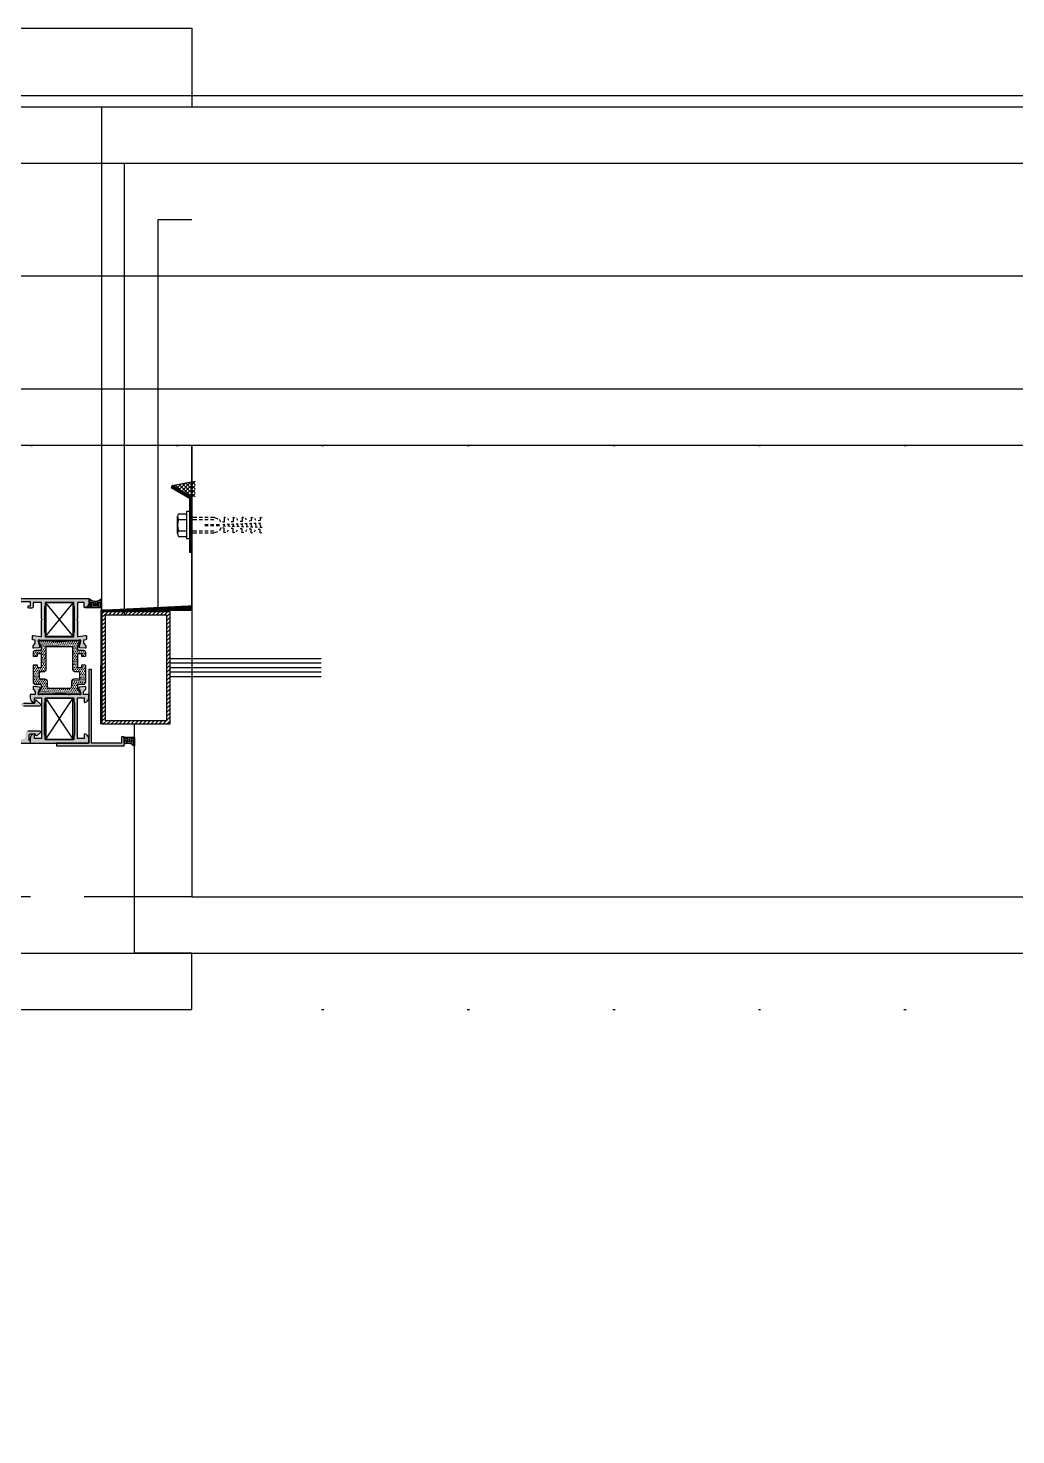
# Model space of a CAD drawing. Header units: inches. Extents: x 21 to 32698, y 13 to 3712.
# Drawn here: x 10299.5 to 10343.2, y 2538.2 to 2600.6 of the extents above; entities that cross this region are included whole.
import ezdxf

# ---------------------------------------------------------------- set-up
doc = ezdxf.new("R2010")
doc.units = ezdxf.units.IN
doc.header["$MEASUREMENT"] = 0
doc.set_wipeout_variables(frame=1)
for name, pattern in [('DOT', [6.349999999999998, 0, -6.349999999999998]), ('HIDDEN', [9.524999999999995, 6.349999999999998, -3.174999999999998]), ('IMPORT-HIDDEN2', [47.625, 31.75, -15.875])]:
    doc.linetypes.add(name, pattern=pattern)
for name, color, linetype, lineweight in [('Z_MİM_-KM-BEAM-RAY', 8, 'DOT', 25), ('Z_MİM_-KM-GLAZ', 8, 'Continuous', 25), ('Z_MİM_-KM-GLAZ-CURT', 8, 'Continuous', 25), ('Z_MİM_-KM-IZO-THERMAL', 8, 'Continuous', 25), ('Z_MİM_-KM-IZO-THERMAL-ROCKWOOL', 8, 'BATTING', 25), ('Z_MİM_-KM-PAINT', 8, 'Continuous', 25), ('Z_MİM_-KM-RAY-1', 8, 'IMPORT-HIDDEN2', 25), ('Z_MİM_-KM-WALL', 8, 'Continuous', 25), ('Z_MİM_-KM-WALL-IZO-TERMAL', 8, 'Continuous', 25), ('Z_MİM_-KM-WALL-PL', 8, 'Continuous', 25), ('Z_MİM_-KM-WALL-PLASTER', 8, 'Continuous', 25), ('Z_MİM_Aksesuar', 8, 'Continuous', 25), ('Z_MİM_aksesuar_k', 8, 'Continuous', 25), ('Z_MİM_AUDIT_D_040619093244-1', 8, 'Continuous', 25), ('Z_MİM_CELIK', 8, 'Continuous', 25), ('Z_MİM_hatch_k', 8, 'Continuous', 25), ('Z_MİM_MYM_MEMBRAN_', 8, 'HIDDEN', 25), ('Z_MİM_PROFIL', 8, 'Continuous', 25)]:
    doc.layers.add(name, color=color, linetype=linetype, lineweight=lineweight)
doc.layers.add('Z_MİM_-KM-WALL-TERMAL-PATTERN', color=8, linetype='BATTING', lineweight=25, plot=False)
doc.linetypes.add('BATTING', pattern='A,0.00254,-2.54,[134,ltypeshp.shx,S=2.54,R=0,X=-2.54,Y=0],-5.08,[134,ltypeshp.shx,S=2.54,R=180,X=2.54,Y=0],-2.54', length=10.16254)

# ---------------------------------------------------------------- blocks, each defined once
blk = doc.blocks.new('*U77')
at = {"layer": 'Z_MİM_AUDIT_D_040619093244-1'}
for points in [[(160.3312799385865, -3.175045955345551), (160.4812799385865, -3.175045955345551)], [(160.3312799385865, -3.275045955345546), (160.4812799385865, -3.275045955345546)], [(160.5812799385865, -3.175045955345551), (160.7312799385865, -3.175045955345551)], [(160.5812799385865, -3.275045955345546), (160.7312799385865, -3.275045955345546)], [(160.5812799385865, -3.500045955345554), (160.7312799385865, -3.500045955345554)], [(160.5812799385865, -3.550045955345551), (160.7312799385865, -3.550045955345551)], [(160.8312799385865, -3.175045955345551), (160.9812799385865, -3.175045955345551)], [(160.8312799385865, -3.275045955345546), (160.9812799385865, -3.275045955345546)], [(160.8312799385865, -3.500045955345554), (160.9812799385865, -3.500045955345554)], [(160.8312799385865, -3.550045955345551), (160.9812799385865, -3.550045955345551)], [(160.9812799385865, -3.175045955345551), (161.1577499386039, -3.245635955339821)], [(161.0812799385865, -3.500045955345554), (161.2312799385865, -3.500045955345554)], [(161.0812799385865, -3.550045955345551), (161.2312799385865, -3.550045955345551)], [(161.2812799385865, -3.400045955345546), (161.2312799385865, -3.275045955345546)], [(161.2812799385865, -3.650045955345546), (161.2312799385865, -3.775045955345546)], [(161.5062799385865, -3.200045955345558), (161.4312799385865, -3.175045955345551), (161.4312799385865, -3.39369095533766), (161.3562799385865, -3.396870955337361)], [(161.5062799385865, -3.850045955345549), (161.4312799385865, -3.875045955345554), (161.4312799385865, -3.656400955353446), (161.3562799385865, -3.653225955345248)], [(161.3709149385918, -3.493950955338361), (161.4696949385921, -3.490290955339148)], [(161.3919049386051, -3.556920955354867), (161.4931549386005, -3.560670955340896)], [(161.4203049386035, -3.492120955350401), (161.4425299385912, -3.558795955336236)], [(161.5684749385924, -3.486630955339932), (161.6672549385925, -3.482970955340703)], [(161.5812799385865, -3.225045955345549), (161.6312799385865, -3.312545955345554)], [(161.5812799385865, -3.825045955345558), (161.6312799385865, -3.737545955345551)], [(161.5944049385958, -3.564420955326923), (161.6956549385912, -3.568170955336241)], [(161.6178649386042, -3.484800955351956), (161.6450299386051, -3.566295955354859)], [(161.8312799385865, -3.376740955353298), (161.7515549386036, -3.380120955339221)], [(161.9062799385865, -3.850045955345549), (161.8312799385865, -3.875045955345554), (161.8312799385865, -3.673350955337808), (161.7515549386036, -3.669970955351884)], [(161.7651199385873, -3.479345955351887), (161.864444938593, -3.475665955340076)], [(161.7966849385877, -3.571910955339261), (161.8979649386019, -3.57566095532529)], [(161.8154249386047, -3.477480955353526), (161.8475299385958, -3.573795955326928)], [(161.8312799385865, -3.175045955345551), (161.9062799385865, -3.200045955345558)], [(161.8312799385865, -3.175045955345551), (161.8312799385865, -3.376740955353298)], [(161.9635949385934, -3.471995955334563), (162.0623749385937, -3.468335955335348)], [(161.9812799385865, -3.225045955345549), (162.0312799385865, -3.312545955345554)], [(161.9812799385865, -3.825045955345558), (162.0312799385865, -3.737545955345551)], [(161.9994049386005, -3.579415955326112), (162.1006549385958, -3.583165955335416)], [(162.0129849386052, -3.470165955346601), (162.0500299385865, -3.581290955354048)], [(162.3062799385865, -3.200045955345558), (162.2312799385865, -3.175045955345551), (162.2312799385865, -3.359795955337176), (162.146824938606, -3.363375955332585)], [(162.3062799385865, -3.850045955345549), (162.2312799385865, -3.875045955345554), (162.2312799385865, -3.690295955330653), (162.146824938606, -3.68671595533523)], [(162.1611549385939, -3.464675955336133), (162.2599349385942, -3.461015955336903)], [(162.2019049385912, -3.586915955344736), (162.3031549385865, -3.59066595535404)], [(162.2105449386057, -3.462845955348156), (162.2525299386005, -3.588790955326103)], [(162.3587149385945, -3.457355955337689), (162.4574949385947, -3.453695955338473)], [(162.4312799385865, -3.312545955345554), (162.3812799385865, -3.225045955345549)], [(162.4312799385865, -3.737545955345551), (162.3812799385865, -3.825045955345558)], [(162.4044049386051, -3.594415955340081), (162.5056549386005, -3.598165955326108)], [(162.4081099385977, -3.455525955349727), (162.4550299385911, -3.596290955344727)], [(162.6312799385865, -3.342845955329535), (162.5420999385998, -3.346625955334444)], [(162.6312799385865, -3.707245955338293), (162.5420999385998, -3.703465955356648)], [(162.556274938595, -3.450035955339258), (162.6550549385951, -3.446375955340045)], [(162.6056699385983, -3.448210955342801), (162.6575299386051, -3.603790955340073)], [(162.6069049385958, -3.601915955335413), (162.7081549385912, -3.605665955344733)], [(162.6312799385865, -3.175045955345551), (162.7062799385865, -3.200045955345558)], [(162.6312799385865, -3.175045955345551), (162.6312799385865, -3.342845955329535)], [(162.6312799385865, -3.875045955345554), (162.6312799385865, -3.707245955338293)], [(162.7538349385955, -3.442715955340815), (162.8526149385958, -3.439055955341601)], [(162.7812799385865, -3.225045955345549), (162.8312799385865, -3.312545955345554)], [(162.7812799385865, -3.825045955345558), (162.8312799385865, -3.737545955345551)], [(162.8032299385988, -3.440890955344356), (162.8600299385958, -3.611290955335419)], [(162.8094049385865, -3.609415955354051), (162.9106549386051, -3.613165955340078)], [(163.0312799385865, -3.325895955345174), (162.9373699386022, -3.329875955336318)], [(163.0312799385865, -3.724195955345919), (162.9373699386022, -3.720215955354788)], [(162.951394938596, -3.435395955342386), (163.0501749385963, -3.431735955343171)], [(163.0007899385993, -3.433575955337431), (163.0625299385865, -3.618790955354043)], [(163.0119049386005, -3.616915955326106), (163.1131549385958, -3.620665955335424)], [(163.0312799385865, -3.175045955345551), (163.0312799385865, -3.325895955345174)], [(163.0312799385865, -3.175045955345551), (163.1062799385865, -3.200045955345558)], [(163.0312799385865, -3.875045955345554), (163.0312799385865, -3.724195955345919)], [(160.3312799385865, -3.775045955345546), (160.4812799385865, -3.775045955345546)], [(160.3312799385865, -3.875045955345554), (160.4812799385865, -3.875045955345554)], [(160.5812799385865, -3.775045955345546), (160.7312799385865, -3.775045955345546)], [(160.5812799385865, -3.875045955345554), (160.7312799385865, -3.875045955345554)], [(160.8312799385865, -3.775045955345546), (160.9812799385865, -3.775045955345546)], [(160.8312799385865, -3.875045955345554), (160.9812799385865, -3.875045955345554)], [(160.9812799385865, -3.875045955345554), (161.1577499386039, -3.804455955351286)], [(162.6312799385865, -3.875045955345554), (162.7062799385865, -3.850045955345549)], [(163.0312799385865, -3.875045955345554), (163.1062799385865, -3.850045955345549)]]:
    blk.add_lwpolyline(points, dxfattribs=at)
blk.add_wipeout([(159.9999999999272, -24.99999999999997), (160.0000000001746, 16.500000001884473), (-5.820766091346741e-11, 16.500000002364686), (2.3283064365386963e-10, -24.99999999999997)])
h = blk.add_hatch()
h.set_pattern_fill('EARTH', color=256, scale=0.03, angle=-90.00000000000001)
h.set_pattern_definition([(270, (-66255.56632761599, 147327.2847508631), (0.1904999999999999, -0.1905000000000001), [0.1905, -0.1905]), (270, (-66255.494890116, 147327.2847508631), (0.1904999999999999, -0.1905000000000001), [0.1905, -0.1905]), (270, (-66255.42345261599, 147327.2847508631), (0.1904999999999999, -0.1905000000000001), [0.1905, -0.1905]), (360, (-66255.39964011598, 147327.2609383631), (0.1905000000000001, 0.1904999999999999), [0.1905, -0.1905]), (360, (-66255.39964011598, 147327.1895008631), (0.1905000000000001, 0.1904999999999999), [0.1905, -0.1905]), (360, (-66255.39964011598, 147327.1180633631), (0.1905000000000001, 0.1904999999999999), [0.1905, -0.1905])])
edge = h.paths.add_edge_path()
edge.add_arc((155.4357100874113, -6.804391610496014), 0.0199999999559565, 3.396331749172532e-08, 44.99999942003359, ccw=False)
edge.add_line((155.4557100873673, -6.804391610484159), (155.4557100873673, -6.98550617231666))
edge.add_arc((155.2557100873645, -6.985506172311274), 0.2000000000027455, 284.31227545541776, 359.99999999845704, ccw=False)
edge.add_line((155.3051514105405, -7.179298730382285), (155.9999999448308, -7.179298730382285))
edge.add_line((155.9999999448308, -7.179298730382285), (155.9999999448308, -6.777492340492613))
edge.add_arc((155.7192898877838, -6.540811583742041), 0.3671728703803627, 222.7926583438747, 319.86407901143053, ccw=False)
h = blk.add_hatch()
h.set_pattern_fill('EARTH', color=256, scale=0.03, angle=-90.00000000000001)
h.set_pattern_definition([(270, (-66255.6047168112, 147327.2847508631), (0.1904999999999999, -0.1905000000000001), [0.1905, -0.1905]), (270, (-66255.5332793112, 147327.2847508631), (0.1904999999999999, -0.1905000000000001), [0.1905, -0.1905]), (270, (-66255.4618418112, 147327.2847508631), (0.1904999999999999, -0.1905000000000001), [0.1905, -0.1905]), (360, (-66255.4380293112, 147327.2609383631), (0.1905000000000001, 0.1904999999999999), [0.1905, -0.1905]), (360, (-66255.4380293112, 147327.1895008631), (0.1905000000000001, 0.1904999999999999), [0.1905, -0.1905]), (360, (-66255.4380293112, 147327.1180633631), (0.1905000000000001, 0.1904999999999999), [0.1905, -0.1905])])
h.paths.add_polyline_path([(157.4579644472105, -13.331290880499), (157.4579644472105, -12.92948449060932), (157.0058347204234, -12.92948449060932), (157.0058347204234, -13.2353553357083, -0.326685635266369)])
at = {"layer": 'Z_MİM_Aksesuar'}
h = blk.add_hatch(dxfattribs=at)
h.set_pattern_fill('ANSI37', color=256, angle=180, style=0)
h.set_pattern_definition([(134.9999999999999, (336.5906689657015, -0.3493458192093115), (0.0883883476483185, 0.0883883476483184), []), (44.99999999999999, (336.5906689657015, -0.3493458192093115), (0.0883883476483184, -0.0883883476483185), [])])
h.paths.add_polyline_path([(159.1339745964273, -1.769800914639205), (160.0000000002212, -2.269800914639191), (160.1517503461917, -2.269800914639191), (160.1517503461917, -1.578009014741098)])
at = {"layer": 'Z_MİM_CELIK', "linetype": 'Continuous'}
h = blk.add_hatch(dxfattribs=at)
h.set_pattern_fill('ANSI31', color=256, angle=-1.27e-14, style=0)
h.set_pattern_definition([(44.99999999999999, (9409.530629727473, -13494.84768659617), (-0.0883883476483184, 0.0883883476483185), [])])
h.paths.add_polyline_path([(158.8822507124161, -7.500007094700406), (158.8822507124161, -12.20000709470041), (156.1822507124161, -12.20000709470041), (156.1822507124161, -7.500007094700406)], flags=16)
h.paths.add_polyline_path([(159.0322507124161, -7.350007094700401), (159.0322507124161, -12.35000709470041), (156.0322507124161, -12.35000709470041), (156.0322507124161, -7.350007094700401)])
at = {"layer": 'Z_MİM_hatch_k'}
h = blk.add_hatch(dxfattribs=at)
h.set_pattern_fill('DOTS', color=256, scale=0.05, angle=59.99999999999997, style=0)
h.set_pattern_definition([(59.99999999999997, (-308.3701347151655, -104.3901235337596), (-0.0488970164253898, 0.0740578832126949), [0, -0.079375])])
h.paths.add_polyline_path([(153.0893523269216, -10.59439161492192), (153.3193523269263, -10.59439161492192, -0.4142135623730118), (153.3393523269216, -10.61439161491725), (153.3393523269216, -10.73491720373422, -0.1316524975870652), (153.3232753753778, -10.79491720374353), (153.2889378080959, -10.85439161493123), (153.2333715648041, -10.95063517145026, 0.1316524975871452), (153.2293523269356, -10.96563517144095), (153.2293523269356, -10.99439161492191, 0.4142135623732619), (153.2693523269263, -11.0343916149126), (153.8093523269403, -11.0343916149126), (153.8393523269216, -11.00439161493122), (154.4393523269216, -11.00439161493122), (154.4693523269263, -11.0343916149126), (155.009352326917, -11.0343916149126, 0.4142135623731831), (155.049352326931, -10.99439161492191), (155.049352326931, -10.96563517144095, 0.1316524975877682), (155.0453330890392, -10.95063517145026), (154.9897668457706, -10.85439161493123), (154.9554292784654, -10.79491720374353, -0.1316524975876276), (154.9393523269216, -10.73491720373422), (154.9393523269216, -10.61439161491725, -0.4142135623730951), (154.9593523269403, -10.59439161492192), (155.1893523269216, -10.59439161492192, 0.4142135623730951), (155.2893523269216, -10.49439161492191), (155.2893523269216, -9.749943966396671, 0.2360679774991102), (155.2693523269263, -9.71439161491726), (155.1493523269309, -9.71439161491726, 0.4142135623733447), (155.1293523269356, -9.734391614912594), (155.1293523269356, -9.834391614912604), (154.9393523269216, -9.834391614912604), (154.9393523269216, -9.534391614912598), (154.9393523269216, -9.234391614912594), (155.1293523269356, -9.234391614912594), (155.1293523269356, -9.334391614912604, 0.4142135623731783), (155.1493523269309, -9.35439161493123), (155.2693523269263, -9.35439161493123, 0.4142135623730951), (155.2893523269216, -9.334391614912604), (155.2893523269216, -9.174391614903287, 0.4142135623731785), (155.1893523269216, -9.074391614903293), (154.9593523269403, -9.074391614903293, -0.4142135623728453), (154.9393523269216, -9.054391614931234), (154.9393523269216, -8.93386602609098, -0.1316524975872562), (154.9554292784654, -8.873866026081672), (154.9897668457706, -8.814391614917255), (155.0453330890392, -8.718148058398214, 0.1316524975874051), (155.049352326931, -8.703148058384244), (155.049352326931, -8.674391614903287, 0.4142135623728552), (155.009352326917, -8.634391614912603), (154.4693523269263, -8.634391614912603), (154.4393523269216, -8.664391614917262), (153.8393523269216, -8.664391614917262), (153.809352326917, -8.634391614912603), (153.2693523269263, -8.634391614912603, 0.4142135623734697), (153.2293523269356, -8.674391614903287), (153.2293523269356, -8.703148058384244, 0.1316524975877924), (153.2333715648041, -8.718148058398214), (153.2889378080959, -8.814391614917255), (153.3232753753778, -8.873866026081672, -0.1316524975878021), (153.3393523269216, -8.93386602609098), (153.3393523269216, -9.054391614931234, -0.414213562373095), (153.3193523269263, -9.074391614903293), (153.0893523269216, -9.074391614903293, 0.4142135623731451), (152.9893523269216, -9.174391614903287), (152.9893523269216, -9.334391614912604, 0.4142135623730951), (153.009352326917, -9.35439161493123), (153.1293523269356, -9.35439161493123, 0.4142135623735113), (153.1493523269309, -9.334391614912604), (153.1493523269309, -9.234391614912594), (153.3393523269216, -9.234391614912594), (153.3393523269216, -9.534391614912598), (153.3393523269216, -9.834391614912604), (153.1493523269309, -9.834391614912604), (153.1493523269309, -9.734391614912594, 0.4142135623733449), (153.1293523269356, -9.71439161491726), (153.009352326917, -9.71439161491726, 0.236067977499421), (152.9893523269216, -9.749943966396671), (152.9893523269216, -10.49439161492191, 0.4142135623731618)])
h.paths.add_polyline_path([(153.259352326917, -10.34439161492191, -0.4142135623734279), (153.2393523269216, -10.32439161490329), (153.2393523269216, -10.05439161493122, -0.4142135623734279), (153.259352326917, -10.0343916149126), (153.4393523269216, -10.0343916149126, 0.4142135623731284), (153.5393523269216, -9.934391614912599), (153.5393523269216, -8.934391614912599, -0.4142135623734279), (153.559352326917, -8.914391614917262), (154.7193523269263, -8.914391614917262, -0.4142135623731784), (154.7393523269216, -8.934391614912599), (154.7393523269216, -9.934391614912599, 0.4142135623731284), (154.8393523269216, -10.0343916149126), (155.0193523269263, -10.0343916149126, -0.4142135623732616), (155.0393523269216, -10.05439161493122), (155.0393523269216, -10.32439161490329, -0.4142135623734279), (155.0193523269263, -10.34439161492191), (154.7893523269216, -10.34439161492191, 0.4142135623731618), (154.6893523269216, -10.44439161492191), (154.6893523269216, -10.65439161493123, -0.4142135623730951), (154.5893523269216, -10.75439161493122), (153.6893523269216, -10.75439161493122, -0.4142135623730951), (153.5893523269216, -10.65439161493123), (153.5893523269216, -10.44439161492191, 0.4142135623731618), (153.4893523269216, -10.34439161492191)], flags=16)
at = {"layer": 'Z_MİM_PROFIL'}
h = blk.add_hatch(dxfattribs=at)
h.set_pattern_fill('ANSI37', color=256, scale=0.2, angle=-1.27e-14, style=0)
h.set_pattern_definition([(314.9999999999999, (2686.230920537715, 9681.96757433198), (-0.0176776695296637, -0.0176776695296637), []), (225, (2686.230920537715, 9681.96757433198), (-0.0176776695296637, 0.0176776695296637), [])])
h.paths.add_polyline_path([(160.0000000002212, -2.269800914639191), (159.1339745964273, -1.769800914639205), (159.0839745964273, -1.856403455023239), (159.9000000002211, -2.327535941569649), (159.9000000002211, -4.719170044317421), (160.0000000002212, -4.719170044317421)])
h = blk.add_hatch(color=256, dxfattribs=at)
h.paths.add_polyline_path([(155.2393532639951, -7.164391614893973, 0.4472135955001883), (155.2615754862199, -7.184267774714668, 0.38196601124998), (155.4393532639951, -6.985506176693887), (155.4393532639951, -6.80439161488465, 0.4142135623734281), (155.4193532639998, -6.784391614912607), (150.6593523269402, -6.784391614912607, 0.4142135623730951), (150.6393523269216, -6.80439161488465), (150.6393523269216, -7.234391614912594), (150.7761075056274, -7.234391614912594, 0.7469656303916895), (150.8033146645524, -7.142441996258269, -0.2368982326034188), (150.8193523269263, -7.134391614912601), (150.7393523269216, -7.134391614912601), (150.7393523269216, -6.924391614903285), (151.199352326931, -6.924391614903285), (151.199352326931, -7.134391614912601), (151.1193523269263, -7.134391614912601, 4.221221868148537), (151.1353899893001, -7.142441996258269, 0.7469656303919809), (151.1625971482252, -7.234391614912594), (151.2993523269309, -7.234391614912594), (151.2993523269309, -6.944391614898619), (151.7193523269263, -6.944391614898619), (151.7193523269263, -7.144391614898637, 0.7429545911555901), (151.8293523269356, -7.177557862807588, 1.074744973888684), (151.9240736864856, -7.104391614884661), (151.8193523269263, -7.104391614884661), (151.8193523269263, -6.934391614912597), (152.8593523269402, -6.934391614912597), (152.8593523269402, -7.104391614884661), (152.7546309673809, -7.104391614884661, 0.6482315195116471), (152.799352326931, -7.204391614884656), (152.9193523269263, -7.204391614884656, 0.4142135623730951), (152.9793523269356, -7.144391614898637), (152.9793523269356, -6.954391614884656), (153.3393504527979, -6.954391614884656), (153.3393504527979, -7.684393489036295), (153.3693485786789, -7.714391614893969), (153.3393504527979, -7.744389740774919), (153.3393504527979, -8.473053692119718), (152.9856087684748, -8.417026513420566, 0.4610063144275494), (152.9393513898714, -8.456534047053722), (152.9393513898714, -8.578029862164115, 0.3689194771094508), (152.9730940112727, -8.617537395773981), (153.0693523269263, -8.632783215238303), (153.0693523269263, -8.76439161489398), (152.9763056885334, -8.87604758099333, 0.6976992708893003), (153.004462864541, -8.924814615050847, 1.138358678191023), (153.0019669992034, -8.984261958069695), (153.2421625482733, -8.963247570513346, 0.1763269807107752), (153.2545615690411, -8.957465812169543), (153.2729532778845, -8.939074103326133), (153.1913138511474, -8.634391614912603), (153.2010680556879, -8.634391614912603, -0.7071067811901838), (153.2576365981833, -8.634391614912603), (154.1393523269216, -8.634391614912603), (155.0210680556833, -8.634391614912603, -0.8430389971075078), (155.0793523269356, -8.644391614921915), (155.0793523269356, -8.664391614917262), (155.005751375982, -8.939074103326133), (155.0241430848022, -8.957465812169543, 0.1763269807107753), (155.0365421055699, -8.963247570513346), (155.2767376546398, -8.984261958069695, 1.138358678191023), (155.2742417893023, -8.924814615050847, 0.6976992708893032), (155.3023989653098, -8.87604758099333), (155.2093523269403, -8.764391614917258), (155.2093523269403, -8.632783215238303), (155.3056106425938, -8.617537395773981, 0.3689194771094394), (155.3393532639951, -8.578029862164115), (155.3393532639951, -8.456534047053722, 0.4610063144275494), (155.2930958853918, -8.417026513420566), (154.9393542010453, -8.473053692119718), (154.9393542010453, -7.744389740774919), (154.9093560751876, -7.714391614893969), (154.9393542010453, -7.684393489036295), (154.9393542010453, -6.954391614884656), (155.2393532639951, -6.954391614884656)])
h.paths.add_polyline_path([(153.5093504528166, -8.474391614903283), (153.5093504528166, -8.274391614903294), (153.4793504528119, -8.274391614903294), (153.4793504528119, -7.154391614884659), (153.5093504528166, -7.154391614884659), (153.5093504528166, -6.954391614884656), (154.1393523269216, -6.954391614884656), (154.76935420105, -6.954391614884656), (154.76935420105, -7.154391614884659), (154.7993542010546, -7.154391614884659), (154.7993542010546, -8.274391614903294), (154.76935420105, -8.274391614903294), (154.76935420105, -8.474391614903283), (154.1393523269216, -8.474391614903283)], flags=16)
at = {"layer": 'Z_MİM_PROFIL', "ltscale": 10}
h = blk.add_hatch(color=256, dxfattribs=at)
edge = h.paths.add_edge_path()
edge.add_arc((152.5489247764213, -10.91439163278645), 0.5000000000122043, 250.0000000014933, 270.0000000014949)
edge.add_line((152.5489247764344, -11.41439163279865), (153.0393523269216, -11.41439163279865))
edge.add_arc((153.0393523269216, -11.39439163280327), 0.0199999999953775, 269.9999999999186, 359.9999999999186)
edge.add_line((153.059352326917, -11.3943916328033), (153.059352326917, -11.2843971433831))
edge.add_arc((153.0793523269253, -11.28439714337003), 0.0200000000083378, 46.828982457633174, 180.0000000374441, ccw=False)
edge.add_line((153.0930358924786, -11.26981084726431), (153.2935612408095, -11.45792589257616))
edge.add_arc((153.2593523269167, -11.4943916328031), 0.0500000000001993, -89.99999999973937, 46.828982420346506, ccw=False)
edge.add_line((153.259352326917, -11.5443916328033), (152.5489247764344, -11.5443916328033))
edge.add_arc((152.5489247764328, -10.91439163280297), 0.6300000000003259, 250.00000000013762, 270.0000000001396, ccw=False)
edge.add_line((152.333452086139, -11.50639798389893), (150.8564533340861, -10.96881440209836))
edge.add_arc((150.8393523269265, -11.01579903314536), 0.0500000000049443, 70.00000001025207, 180.0000000102673)
edge.add_line((150.7893523269216, -11.01579903315432), (150.7893523269216, -12.98580311539263))
edge.add_arc((150.8393523269183, -12.98580311539956), 0.049999999996686, 179.9999999920552, 270.9999999920614)
edge.add_line((150.8402249472331, -13.03579550015419), (152.5410975695471, -13.00610665811837))
edge.add_arc((152.5393523289098, -12.90612188858847), 0.1000000000141421, 270.9999999961372, 359.9999999961335)
edge.add_line((152.639352328924, -12.90612188859522), (152.639352328924, -12.74439161948539))
edge.add_arc((152.7393523279112, -12.74439161949702), 0.0999999989871583, 89.9999999933234, 179.9999999933336, ccw=False)
edge.add_line((152.7393523279228, -12.64439162050985), (153.2493523269077, -12.64439162050985))
edge.add_arc((153.2493523269131, -12.69439162051036), 0.0500000000005141, -52.70715849279128, 90.00000000622072, ccw=False)
edge.add_line((153.2796467773965, -12.73416907983046), (153.1340299381059, -12.86030260424741))
edge.add_arc((153.1219121579229, -12.84439162051205), 0.0199999999997221, 210.4261992107722, 307.2928414707489, ccw=False)
edge.add_line((153.1046665141475, -12.85452018263895), (153.069352326903, -12.79439161899645))
edge.add_line((153.069352326903, -12.79439161899645), (152.8393523269216, -12.79439161899645))
edge.add_arc((152.8393523269216, -12.84439161850748), 0.0499999995110301, 90.00000000006513, 180.0000000000244)
edge.add_line((152.7893523274106, -12.8443916185075), (152.7893523274106, -13.05439161639806))
edge.add_line((152.7893523274106, -13.05439161639806), (152.8393523269216, -13.05439161639806))
edge.add_line((152.8393523269216, -13.05439161639806), (152.8393523269216, -13.20439161488465))
edge.add_line((152.8393523269216, -13.20439161488465), (150.6393523269216, -13.20439161488465))
edge.add_line((150.6393523269216, -13.20439161488465), (150.6393523269216, -9.90439161488466))
edge.add_line((150.6393523269216, -9.90439161488466), (150.9293523269123, -9.90439161488466))
edge.add_line((150.9293523269123, -9.90439161488466), (150.9293523269123, -10.01439161489397))
edge.add_line((150.9293523269123, -10.01439161489397), (151.2233572775381, -10.01439161489397))
edge.add_arc((151.22335727753, -10.19439161487713), 0.1799999999831581, 28.571878139707678, 89.9999999974126, ccw=False)
edge.add_arc((151.3243523269077, -10.13939161489397), 0.0649999999964337, -151.42812185436412, 28.571878145647872, ccw=False)
edge.add_arc((151.2233572775361, -10.1943916148894), 0.0499999999907668, 28.571878139996, 89.99999999772018)
edge.add_line((151.2233572775381, -10.14439161489863), (150.8393523269216, -10.14439161489863))
edge.add_arc((150.8393523269216, -10.19439161489862), 0.0499999999999918, 90.00000000003257, 180.0000000000101)
edge.add_line((150.7893523269216, -10.19439161489863), (150.7893523269216, -10.77103814545698))
edge.add_arc((150.8393523269344, -10.77103814546398), 0.0500000000128296, 179.9999999919779, 249.9999999919825)
edge.add_line((150.8222513197572, -10.81802277651294), (152.3779147047666, -11.38423794319533))
at = {"layer": 'Z_MİM_PROFIL'}
blk.add_hatch(color=256, dxfattribs=at).paths.add_polyline_path([(154.0058347204234, -13.1843916149126), (154.0058347204234, -13.30439161490794), (157.0058347204234, -13.30439161490794), (157.0058347204234, -12.90439161490794), (156.885834720428, -12.90439161490794), (156.885834720428, -13.1843916149126), (155.5658347204211, -13.1843916149126), (155.5658347204211, -9.922806412914356), (155.4458347204258, -9.922806412914356), (155.4458347204258, -13.1843916149126)])
h = blk.add_hatch(color=256, dxfattribs=at)
h.paths.add_polyline_path([(155.2393523269216, -12.98439161491259), (154.9393542010453, -12.98439161491259), (154.9393542010453, -12.11439161489397), (154.909354201064, -12.08439161491259), (154.9393542010453, -12.05439161488466), (154.9393542010686, -11.1843916149126), (155.2393532639951, -11.1843916149126), (155.2393532639951, -11.36439161489397, 0.4472135954974505), (155.2615754862199, -11.38426777471468, 0.3819660112500162), (155.4393532639951, -11.18550617669389), (155.4393532639951, -11.0343916149126), (155.2093523269403, -11.0343916149126), (155.2093523269403, -10.90439161490794), (155.3023989653098, -10.79273564883188, 0.697699270894582), (155.2742417893023, -10.74396861477434, 1.138358678200638), (155.2767376546398, -10.68452127173222), (155.0365421055699, -10.70553565931186, 0.1763269807111546), (155.0241430848022, -10.71131741765566), (155.005751375982, -10.72970912649907), (155.0873908026959, -11.0343916149126), (155.0776365981786, -11.0343916149126, -0.7071067809810408), (155.0210680556833, -11.0343916149126), (154.1393523269216, -11.0343916149126), (153.25763659816, -11.0343916149126, -0.8430389969828516), (153.199352326931, -11.02439161490329), (153.199352326931, -11.00439161488466), (153.2729532778845, -10.72970912649907), (153.2545615690411, -10.71131741765566, 0.1763269807097608), (153.2421625482733, -10.70553565931186), (153.0019669992034, -10.68452127173222, 1.13835867820152), (153.004462864541, -10.74396861477434, 0.6976992708941419), (152.9763056885334, -10.79273564883188), (153.0693523269263, -10.90439161490794), (153.0693523269263, -11.0343916149126), (152.8393513898714, -11.0343916149126), (152.8393513898714, -11.18550617669389, 0.3819660112499836), (153.0171291676466, -11.38426777471468, 0.4472135954974505), (153.0393513898714, -11.36439161489397), (153.0393513898714, -11.1843916149126), (153.3393504527979, -11.1843916149126), (153.3393504527979, -12.05439161488466), (153.3693504528026, -12.08439161491259), (153.3393504527979, -12.11439161489397), (153.3393504527979, -12.98439161491259), (153.0393523269216, -12.98439161491259), (153.0393523269216, -12.80439161488466, 0.4472135954991093), (153.0171301046968, -12.78451545511052, 0.3819660112501177), (152.8393523269216, -12.98327705308475), (152.8393523269216, -13.16439161489397, 0.4142135623730951), (152.859352326917, -13.1843916149126), (154.1393523269216, -13.1843916149126), (155.4193523269263, -13.1843916149126, 0.4142135623732617), (155.4393523269216, -13.16439161489397), (155.4393523269216, -12.98327705308475, 0.3819660112502642), (155.2615745491465, -12.78451545511052, 0.4472135954991093), (155.2393523269216, -12.80439161488466)])
h.paths.add_polyline_path([(153.5093504527933, -11.19439161489863), (154.1393523269216, -11.19439161489863), (154.76935420105, -11.19439161489863), (154.76935420105, -11.39439161489863), (154.7993542010546, -11.39439161489863), (154.7993542010546, -12.8343916149126), (154.76935420105, -12.8343916149126), (154.76935420105, -13.0343916149126), (154.1393523269216, -13.0343916149126), (153.5093504527933, -13.0343916149126), (153.5093504527933, -12.8343916149126), (153.4793504528119, -12.8343916149126), (153.4793504528119, -11.39439161489863), (153.5093504527933, -11.39439161489863)], flags=16)
for points in [[(160.0000000001746, 1.884473e-09), (160.0000000001746, -19.99999999811553)], [(155.2623767540091, -7.179298730382285), (155.9999999448308, -7.179298730382285)], [(157.0058347204234, -12.92948449060932), (157.4579644472105, -12.92948449060932)], [(157.0058347204234, -13.23535533577814), (157.0058347204234, -12.92948449060932)]]:
    blk.add_lwpolyline(points)
for points in [[(155.4498522231471, -6.790249475046578, -0.19891236459489), (155.4557100873673, -6.804391610484159), (155.4557100873673, -6.98550617231666, -0.3428042213338741), (155.3051514105405, -7.179298730382285), (155.9999999448308, -7.179298730382285), (155.9999999448308, -6.777492340492613, -0.4508420742434687)], [(153.2693523269263, -11.0343916149126, -0.4142135623732619), (153.2293523269123, -10.99439161492191), (153.2293523269123, -10.96563517146423, -0.1316524975871452), (153.2333715648041, -10.95063517145026), (153.2889378080725, -10.85439161493123), (153.3232753753778, -10.79491720374353, 0.1316524975870652), (153.3393523269216, -10.7349172037575), (153.3393523269216, -10.61439161491725, 0.4142135623730118), (153.3193523269263, -10.59439161492192), (153.0893523269216, -10.59439161492192, -0.4142135623731618), (152.9893523269216, -10.49439161492191), (152.9893523269216, -9.749943966396671, -0.2360679774994211), (153.009352326917, -9.71439161491726), (153.1293523269123, -9.71439161491726, -0.4142135623733449), (153.1493523269309, -9.734391614912594), (153.1493523269309, -9.834391614912604), (153.3393523269216, -9.834391614912604), (153.3393523269216, -9.534391614912598), (153.3393523269216, -9.234391614912594), (153.1493523269309, -9.234391614912594), (153.1493523269309, -9.334391614912604, -0.4142135623735113), (153.1293523269123, -9.35439161493123), (153.009352326917, -9.35439161493123, -0.4142135623730951), (152.9893523269216, -9.334391614912604), (152.9893523269216, -9.174391614903287, -0.4142135623731449), (153.0893523269216, -9.074391614903293), (153.3193523269263, -9.074391614903293, 0.414213562373095), (153.3393523269216, -9.054391614931234), (153.3393523269216, -8.93386602609098, 0.1316524975878021), (153.3232753753778, -8.873866026081672), (153.2889378080725, -8.814391614917255), (153.2333715648041, -8.718148058398214, -0.1316524975877924), (153.2293523269123, -8.703148058407535), (153.2293523269123, -8.674391614903287, -0.4142135623733866), (153.2693523269263, -8.634391614912603), (153.809352326917, -8.634391614912603), (153.8393523269216, -8.664391614917262), (154.4393523269216, -8.664391614917262), (154.4693523269263, -8.634391614912603), (155.009352326917, -8.634391614912603, -0.4142135623731049), (155.049352326931, -8.674391614903287), (155.049352326931, -8.703148058407535, -0.1316524975874051), (155.0453330890392, -8.718148058398214), (154.9897668457706, -8.814391614917255), (154.9554292784654, -8.873866026081672, 0.1316524975872562), (154.9393523269216, -8.93386602609098), (154.9393523269216, -9.054391614931234, 0.4142135623728453), (154.959352326917, -9.074391614903293), (155.1893523269216, -9.074391614903293, -0.4142135623731784), (155.2893523269216, -9.174391614903287), (155.2893523269216, -9.334391614912604, -0.4142135623730951), (155.2693523269263, -9.35439161493123), (155.1493523269309, -9.35439161493123, -0.4142135623731783), (155.1293523269123, -9.334391614912604), (155.1293523269123, -9.234391614912594), (154.9393523269216, -9.234391614912594), (154.9393523269216, -9.534391614912598), (154.9393523269216, -9.834391614912604), (155.1293523269123, -9.834391614912604), (155.1293523269123, -9.734391614912594, -0.4142135623733447), (155.1493523269309, -9.71439161491726), (155.2693523269263, -9.71439161491726, -0.2360679774991102), (155.2893523269216, -9.749943966396671), (155.2893523269216, -10.49439161492191, -0.4142135623730951), (155.1893523269216, -10.59439161492192), (154.959352326917, -10.59439161492192, 0.4142135623730951), (154.9393523269216, -10.61439161491725), (154.9393523269216, -10.7349172037575, 0.1316524975876276), (154.9554292784654, -10.79491720374353), (154.9897668457706, -10.85439161493123), (155.0453330890392, -10.95063517145026, -0.1316524975877682), (155.049352326931, -10.96563517146423), (155.049352326931, -10.99439161492191, -0.4142135623731831), (155.009352326917, -11.0343916149126), (154.4693523269263, -11.0343916149126), (154.4393523269216, -11.00439161493122), (153.8393523269216, -11.00439161493122), (153.809352326917, -11.0343916149126)], [(153.4893523269216, -10.34439161492191, -0.4142135623731618), (153.5893523269216, -10.44439161492191), (153.5893523269216, -10.65439161493123, 0.4142135623730951), (153.6893523269216, -10.75439161493122), (154.5893523269216, -10.75439161493122, 0.4142135623730951), (154.6893523269216, -10.65439161493123), (154.6893523269216, -10.44439161492191, -0.4142135623731618), (154.7893523269216, -10.34439161492191), (155.0193523269263, -10.34439161492191, 0.4142135623734279), (155.0393523269216, -10.32439161490329), (155.0393523269216, -10.05439161493122, 0.4142135623732616), (155.0193523269263, -10.0343916149126), (154.8393523269216, -10.0343916149126, -0.4142135623731284), (154.7393523269216, -9.934391614912599), (154.7393523269216, -8.934391614912599, 0.4142135623731784), (154.7193523269263, -8.914391614917262), (153.559352326917, -8.914391614917262, 0.4142135623734279), (153.5393523269216, -8.934391614912599), (153.5393523269216, -9.934391614912599, -0.4142135623731284), (153.4393523269216, -10.0343916149126), (153.259352326917, -10.0343916149126, 0.4142135623734279), (153.2393523269216, -10.05439161493122), (153.2393523269216, -10.32439161490329, 0.4142135623734279), (153.259352326917, -10.34439161492191)]]:
    blk.add_lwpolyline(points, format="xyb", close=True)
blk.add_lwpolyline([(153.5093504528166, -7.154391614884659), (153.4793504528119, -7.154391614884659), (153.4793504528119, -8.274391614903294), (153.5093504528166, -8.274391614903294), (153.5093504528166, -8.474391614903283), (154.1393523269216, -8.474391614903283), (154.76935420105, -8.474391614903283), (154.76935420105, -8.274391614903294), (154.7993542010546, -8.274391614903294), (154.7993542010546, -7.154391614884659), (154.76935420105, -7.154391614884659), (154.76935420105, -6.954391614884656), (154.1393523269216, -6.954391614884656), (153.5093504528166, -6.954391614884656)], close=True)
blk.add_lwpolyline([(157.0058347204234, -12.92948449060932), (157.4579644472105, -12.92948449060932), (157.4579644472105, -13.331290880499, 0.326685635266369), (157.0058347204234, -13.2353553357083, 0.2915344298112559)], format="xyb")
for centre, radius, start, end in [((155.7195726043661, -6.540157821124012), 0.3678245769650699, 222.8374699250721, 320.354052339083), ((157.1664551097783, -13.59310889335029), 0.3921562410957355, 41.36754505274256, 114.178619737804)]:
    blk.add_arc(centre, radius, start, end)
at = {"layer": 'Z_MİM_-KM-GLAZ-CURT'}
for points in [[(-5.82077e-11, 14.99999999727151), (-5.82077e-11, 18.50000000236468), (160.0000000001746, 18.50000000188446), (160.0000000001746, 15.00000000141881)], [(2.328306e-10, -22.5), (2.328306e-10, -25), (159.9999999999272, -25.00000000048022), (159.9999999999272, -22.50000000048022)]]:
    blk.add_lwpolyline(points, dxfattribs=at)
at = {"layer": 'Z_MİM_-KM-RAY-1', "ltscale": 0.15}
for p, q in [((160.0000000001746, 1.884473e-09), (0, 0)), ((160.0000000001746, -19.99999999811553), (0, -20))]:
    blk.add_line(p, q, dxfattribs=at)
at = {"layer": 'Z_MİM_-KM-WALL'}
blk.add_line((159.9999999999883, 1.884473e-09), (160.0000000001746, -19.99999999811553), dxfattribs=at)
at = {"layer": 'Z_MİM_-KM-WALL-IZO-TERMAL', "ltscale": 1.5}
blk.add_lwpolyline([(159.9999999451451, 12.50000000735599), (156.9999999450869, 12.50000000735599), (156.9999999451102, -7.49999999529828)], dxfattribs=at)
at = {"layer": 'Z_MİM_-KM-WALL-PLASTER', "ltscale": 1.5}
for points in [[(160.0000000001746, 15.00000000188447), (155.9999999448075, 15.00000000763539), (155.9999999448308, -7.297396751075581)], [(159.9999999998952, -22.49999999997817), (157.4579644472222, -22.49999999997817), (157.4579644472105, -12.35000709470041)]]:
    blk.add_lwpolyline(points, dxfattribs=at)
at = {"layer": 'Z_MİM_-KM-WALL-TERMAL-PATTERN', "ltscale": 0.16}
blk.add_lwpolyline([(159.9999999451334, 10.00000000188447), (158.4999999450869, 10.00000000188447), (158.4999999450985, -7.297396751052288)], dxfattribs=at)
at = {"layer": 'Z_MİM_Aksesuar'}
blk.add_line((159.1339745964273, -1.769800914639205), (160.1517503461917, -1.578009014741098), dxfattribs=at)
at = {"layer": 'Z_MİM_aksesuar_k'}
for p, q in [((154.7493542010546, -8.454391614884656), (153.5293504528119, -6.974391614903281)), ((153.5293504528119, -8.454391614884656), (154.7493542010546, -6.974391614903281)), ((153.5393504527979, -11.21439161489397), (154.7393542010453, -13.01439161489397)), ((153.5393504527979, -13.01439161489397), (154.7393542010453, -11.21439161489397))]:
    blk.add_line(p, q, dxfattribs=at)
for points in [[(153.5293504528119, -8.454391614884656), (154.7493542010546, -8.454391614884656), (154.7493542010546, -6.974391614903281), (153.5293504528119, -6.974391614903281)], [(153.5393504527979, -11.21439161489397), (153.5393504527979, -13.01439161489397), (154.7393542010453, -13.01439161489397), (154.7393542010453, -11.21439161489397)]]:
    blk.add_lwpolyline(points, close=True, dxfattribs=at)
at = {"layer": 'Z_MİM_AUDIT_D_040619093244-1'}
for p, q in [((159.4187827691551, -3.025045955345546), (159.7687827691551, -3.025045955345546)), ((159.3687827691551, -3.900045955345546), (159.3687827691551, -3.150045955345546)), ((159.4187827691551, -3.275045955345546), (159.7687827691551, -3.275045955345546)), ((159.4187827691551, -3.775045955345546), (159.7687827691551, -3.775045955345546)), ((159.4187827691551, -4.025045955345546), (159.7687827691551, -4.025045955345546))]:
    blk.add_line(p, q, dxfattribs=at)
blk.add_lwpolyline([(160.0000000002212, -2.269800914639191), (159.1339745964273, -1.769800914639205), (159.0839745964273, -1.856403455023239), (159.9000000002211, -2.327535941569649), (159.9000000002211, -4.719170044317421), (160.0000000002212, -4.719170044317421)], close=True, dxfattribs=at)
for points in [[(159.8687827691552, -2.925045955345551), (159.7687827691551, -2.925045955345551), (159.7687827691551, -4.125045955345554), (159.8687827691552, -4.125045955345554)], [(160.0147879829281, -3.175045955345551), (160.1647879829281, -3.175045955345551)], [(160.0147879829281, -3.275045955345546), (160.1647879829281, -3.275045955345546)], [(160.0437827691552, -3.175045955345551), (160.1937827691552, -3.175045955345551)], [(160.0437827691552, -3.275045955345546), (160.1937827691552, -3.275045955345546)], [(160.0812799385865, -3.175045955345551), (160.2312799385865, -3.175045955345551)], [(160.0812799385865, -3.275045955345546), (160.2312799385865, -3.275045955345546)], [(160.0147879829281, -3.775045955345546), (160.1647879829281, -3.775045955345546)], [(160.0147879829281, -3.875045955345554), (160.1647879829281, -3.875045955345554)], [(160.0437827691552, -3.775045955345546), (160.1937827691552, -3.775045955345546)], [(160.0437827691552, -3.875045955345554), (160.1937827691552, -3.875045955345554)], [(160.0812799385865, -3.775045955345546), (160.2312799385865, -3.775045955345546)], [(160.0812799385865, -3.875045955345554), (160.2312799385865, -3.875045955345554)]]:
    blk.add_lwpolyline(points, dxfattribs=at)
for centre, radius, start, end in [((159.5500327691551, -3.150045955345546), 0.1812499999999943, 136.3971810410972, 223.6028189589028), ((160.0187827691551, -3.525045955345546), 0.65, 157.3801350314371, 202.6198649685629), ((159.5500327691551, -3.900045955345546), 0.1812499999999943, 136.3971810410972, 223.6028189589028)]:
    blk.add_arc(centre, radius, start, end, dxfattribs=at)
at = {"layer": 'Z_MİM_CELIK'}
for p, q in [((165.7332297721179, -9.45000709470041), (159.0322507124161, -9.45000709470041)), ((165.7332297721179, -9.650007094700406), (159.0322507124161, -9.650007094700412)), ((165.7332297721179, -9.850007094700407), (159.0322507124161, -9.850007094700416)), ((165.7332297721179, -10.0500070947004), (159.0322507124161, -10.05000709470041)), ((165.7332297721179, -10.25000709470041), (159.0322507124161, -10.25000709470041))]:
    blk.add_line(p, q, dxfattribs=at)
at = {"layer": 'Z_MİM_CELIK', "linetype": 'Continuous'}
blk.add_lwpolyline([(159.0322507124161, -7.350007094700401), (159.0322507124161, -12.35000709470041), (156.0322507124161, -12.35000709470041), (156.0322507124161, -7.350007094700401), (159.0322507124161, -7.350007094700401)], dxfattribs=at)
blk.add_lwpolyline([(158.8822507124161, -7.500007094700406), (158.8822507124161, -12.20000709470041), (156.1822507124161, -12.20000709470041), (156.1822507124161, -7.500007094700406)], close=True, dxfattribs=at)
at = {"layer": 'Z_MİM_MYM_MEMBRAN_', "ltscale": 20, "const_width": 0.08}
blk.add_lwpolyline([(155.9733660394791, -12.35000709029991), (155.9924175079446, -7.297396751075581), (156.3924175079446, -7.297396751075581), (160.0000000001397, -7.297396751052288), (160.0000000002212, 6.3548242e-09), (160.0000000002212, 1.884473e-09)], dxfattribs=at)
at = {"layer": 'Z_MİM_PROFIL'}
blk.add_lwpolyline([(152.7393523269216, -7.104391614884661), (152.8593523269402, -7.104391614884661), (152.8593523269402, -6.934391614912597), (151.8193523269263, -6.934391614912597)], dxfattribs=at)
for points in [[(150.6593523269402, -6.784391614912607), (155.4193532639998, -6.784391614912607, -0.414213562373428), (155.4393532639951, -6.80439161488465), (155.4393532639951, -6.985506176693887, -0.3819660112501128), (155.2615754862199, -7.184267774714668, -0.4472135954988337), (155.2393532639951, -7.164391614893973), (155.2393532639951, -6.954391614884656), (154.9393542010453, -6.954391614884656), (154.9393542010453, -7.684393489036295), (154.9093560751876, -7.714391614893969), (154.9393542010453, -7.744389740774919), (154.9393542010453, -8.449636700820705, 0.4610063144276471), (154.9624828903587, -8.46939046762563), (155.2930958853918, -8.417026513420566, -0.4610063144275494), (155.3393532639951, -8.456534047053722), (155.3393532639951, -8.578029862164115, -0.3689194771094393), (155.3056106425938, -8.617537395773981), (155.2093523269403, -8.632783215238303), (155.2093523269403, -8.764391614917258), (155.3023989653098, -8.87604758099333, -0.1754523787632309), (155.309352326917, -8.895253112983482), (155.309352326917, -8.954376117118231, -0.4400105308899191), (155.2767376546398, -8.984261958069695), (155.0365421055699, -8.963247570513346, -0.1763269807107753), (155.0241430848022, -8.957465812169543), (154.9851021437556, -8.918424871122994, -0.5731460966425834), (154.9940800768905, -8.885099041742789), (155.0222354122787, -8.877554842365498), (155.0793523269356, -8.664391614917262), (155.0793523269356, -8.644391614921915, 0.8430389971075083), (155.0210680556833, -8.634391614912603), (154.1393523269216, -8.634391614912603), (153.2576365981833, -8.634391614912603, 0.8430389971075083), (153.199352326931, -8.644391614921915), (153.199352326931, -8.664391614917262), (153.2564692415879, -8.877554842365498), (153.284624576976, -8.885099041742789, -0.5731460966425836), (153.2936025101109, -8.918424871122994), (153.2545615690411, -8.957465812169543, -0.1763269807107752), (153.2421625482733, -8.963247570513346), (153.0019669992034, -8.984261958069695, -0.4400105308899191), (152.9693523269263, -8.954376117118231), (152.9693523269263, -8.895253112983482, -0.1754523787632307), (152.9763056885334, -8.87604758099333), (153.0693523269263, -8.764391614917258), (153.0693523269263, -8.632783215238303), (152.9730940112727, -8.617537395773981, -0.3689194771094508), (152.9393513898714, -8.578029862164115), (152.9393513898714, -8.456534047053722, -0.4610063144275494), (152.9856087684748, -8.417026513420566), (153.3162217635079, -8.46939046762563, 0.4610063144274064), (153.3393504527979, -8.449636700820705), (153.3393504527979, -7.744389740774919), (153.3693485786789, -7.714391614893969), (153.3393504527979, -7.684393489036295), (153.3393504527979, -6.954391614884656), (152.9793523269356, -6.954391614884656), (152.9793523269356, -7.144391614898637, -0.4142135623730951), (152.9193523269263, -7.204391614884656), (152.799352326931, -7.204391614884656, -0.4142135623730951), (152.7393523269216, -7.144391614898637)], [(152.5489247764344, -11.41439163279865), (153.0393523269216, -11.41439163279865, 0.4142135623730951), (153.059352326917, -11.3943916328033), (153.059352326917, -11.2843971433831, -0.656696211984229), (153.0930358924786, -11.26981084726431), (153.2935612408095, -11.45792589257616, -0.6797841798327106), (153.259352326917, -11.5443916328033), (152.5489247764344, -11.5443916328033, -0.0874886635259336)], [(152.7393523279228, -12.64439162050985), (153.2493523269077, -12.64439162050985, -0.7179588059503736), (153.2796467773965, -12.73416907983046), (153.2796467773965, -12.73416907983046), (153.1340299381059, -12.86030260424741, -0.4497673780624021), (153.1046665141475, -12.85452018263895), (153.069352326903, -12.79439161899645), (152.8393523269216, -12.79439161899645, 0.4142135623729619), (152.7893523274106, -12.8443916185075), (152.7893523274106, -13.05439161639806), (152.8393523269216, -13.05439161639806), (152.8393523269216, -13.20439161488465), (150.6393523269216, -13.20439161488465)]]:
    blk.add_lwpolyline(points, format="xyb", dxfattribs=at)
for points in [[(153.5093504527933, -8.474391614949852), (154.1393523269216, -8.474391614949852), (154.76935420105, -8.474391614949852), (154.76935420105, -8.274391614949849), (154.7993542010546, -8.274391614949849), (154.7993542010546, -7.154391614931227), (154.76935420105, -7.154391614931227), (154.76935420105, -6.954391614931224), (154.1393523269216, -6.954391614931224), (153.5093504527933, -6.954391614931224), (153.5093504527933, -7.154391614931227), (153.4793504527886, -7.154391614931227), (153.4793504527886, -8.274391614949849), (153.5093504527933, -8.274391614949849)], [(154.0058347204234, -13.1843916149126), (154.0058347204234, -13.30439161490794), (157.0058347204234, -13.30439161490794), (157.0058347204234, -12.90439161490794), (156.885834720428, -12.90439161490794), (156.885834720428, -13.1843916149126), (155.5658347204211, -13.1843916149126), (155.5658347204211, -9.922806412914356), (155.4458347204258, -9.922806412914356), (155.4458347204258, -13.1843916149126)], [(153.5093504527933, -11.39439161492191), (153.4793504527886, -11.39439161492191), (153.4793504527886, -12.8343916149126), (153.5093504527933, -12.8343916149126), (153.5093504527933, -13.0343916149126), (154.1393523269216, -13.0343916149126), (154.76935420105, -13.0343916149126), (154.76935420105, -12.8343916149126), (154.7993542010546, -12.8343916149126), (154.7993542010546, -11.39439161492191), (154.76935420105, -11.39439161492191), (154.76935420105, -11.19439161492191), (154.1393523269216, -11.19439161492191), (153.5093504527933, -11.19439161492191)], [(154.76935420105, -11.39439161489863), (154.7993542010546, -11.39439161489863), (154.7993542010546, -12.8343916149126), (154.76935420105, -12.8343916149126), (154.76935420105, -13.0343916149126), (154.1393523269216, -13.0343916149126), (153.5093504527933, -13.0343916149126), (153.5093504527933, -12.8343916149126), (153.4793504528119, -12.8343916149126), (153.4793504528119, -11.39439161489863), (153.5093504527933, -11.39439161489863), (153.5093504527933, -11.19439161489863), (154.1393523269216, -11.19439161489863), (154.76935420105, -11.19439161489863)]]:
    blk.add_lwpolyline(points, close=True, dxfattribs=at)
blk.add_lwpolyline([(155.4393523269216, -12.98327705308475, 0.3819660112502643), (155.2615745491465, -12.78451545511052, 0.4472135954991094), (155.2393523269216, -12.80439161488466), (155.2393523269216, -12.98439161491259), (154.9393542010453, -12.98439161491259), (154.9393542010453, -12.11439161489397), (154.909354201064, -12.08439161491259), (154.9393542010453, -12.05439161488466), (154.9393542010686, -11.1843916149126), (155.2393532639951, -11.1843916149126), (155.2393532639951, -11.36439161489397, 0.4472135954974505), (155.2615754862199, -11.38426777471468, 0.3819660112500162), (155.4393532639951, -11.18550617669389), (155.4393532639951, -11.0343916149126), (155.2093523269403, -11.0343916149126), (155.2093523269403, -10.90439161490794), (155.3023989653098, -10.79273564883188, 0.175452378762651), (155.309352326917, -10.77353011684172), (155.309352326917, -10.71440711268369, 0.4400105308895811), (155.2767376546398, -10.68452127173222), (155.0365421055699, -10.70553565931186, 0.1763269807109569), (155.0241430848022, -10.71131741765566), (154.9851021437556, -10.75035835870221, 0.5731460966485667), (154.9940800768905, -10.78368418805912), (155.0222354122787, -10.79122838743642), (155.0793523269356, -11.00439161488466), (155.0793523269356, -11.02439161490329, -0.8430389969828516), (155.0210680556833, -11.0343916149126), (154.1393523269216, -11.0343916149126), (153.25763659816, -11.0343916149126, -0.8430389969828516), (153.199352326931, -11.02439161490329), (153.199352326931, -11.00439161488466), (153.2564692415879, -10.79122838743642), (153.284624576976, -10.78368418805912, 0.5731460966483019), (153.2936025101109, -10.75035835870221), (153.2545615690411, -10.71131741765566, 0.1763269807109572), (153.2421625482733, -10.70553565931186), (153.0019669992034, -10.68452127173222, 0.4400105308898066), (152.9693523269263, -10.71440711268369), (152.9693523269263, -10.77353011684172, 0.1754523787626507), (152.9763056885334, -10.79273564883188), (153.0693523269263, -10.90439161490794), (153.0693523269263, -11.0343916149126), (152.8393513898714, -11.0343916149126), (152.8393513898714, -11.18550617669389, 0.3819660112499838), (153.0171291676466, -11.38426777471468, 0.4472135954974504), (153.0393513898714, -11.36439161489397), (153.0393513898714, -11.1843916149126), (153.3393504527979, -11.1843916149126), (153.3393504527979, -12.05439161488466), (153.3693504528026, -12.08439161491259), (153.3393504527979, -12.11439161489397), (153.3393504527979, -12.98439161491259), (153.0393523269216, -12.98439161491259), (153.0393523269216, -12.80439161488466, 0.4472135954991094), (153.0171301046968, -12.78451545511052, 0.3819660112502643), (152.8393523269216, -12.98327705308475), (152.8393523269216, -13.16439161489397, 0.4142135623730951), (152.859352326917, -13.1843916149126), (154.1393523269216, -13.1843916149126), (155.4193523269263, -13.1843916149126, 0.4142135623729287), (155.4393523269216, -13.16439161489397)], format="xyb", close=True, dxfattribs=at)
blk = doc.blocks.new('-KM_Kiriş İzi-1K')
at = {"layer": 'Z_MİM_-KM-BEAM-RAY'}
for p, q in [((755.0001144409179, 1600.000858306884), (1335.002183914184, 1600.000858306884)), ((755.0001144409179, 1575.000882148742), (1335.002183914184, 1575.000882148742))]:
    blk.add_line(p, q, dxfattribs=at)

msp = doc.modelspace()

# ---------------------------------------------------------------- linework, layer by layer
at = {"layer": 'Z_MİM_-KM-WALL'}
msp.add_lwpolyline([(10036.71421165807, 2562.083724848142), (10666.75878716983, 2562.083724848142)], dxfattribs=at)

# ---------------------------------------------------------------- next in the draw order: block references
at = {"layer": 'Z_MİM_-KM-GLAZ', "ltscale": 1.5}
msp.add_blockref('*U77', (10146.71416397399, 2582.083090992784), dxfattribs=at)

# ---------------------------------------------------------------- next in the draw order: linework, layer by layer
at = {"layer": 'Z_MİM_-KM-IZO-THERMAL'}
msp.add_lwpolyline([(11329.21380157811, 1162.158650810004), (11329.21380157811, 969.5831087493367), (12844.21488399846, 969.5831087493367), (12844.21488399846, 2594.584265079446), (9029.214802936147, 2594.584265079446), (9029.214802936147, 1624.583233919091), (9319.214049533437, 1624.583233919091), (9319.214049533437, 969.583108823979), (10654.21387310369, 969.5831008522473), (10654.21387310369, 1161.831515063127)], dxfattribs=at)
at = {"layer": 'Z_MİM_-KM-IZO-THERMAL-ROCKWOOL', "ltscale": 0.45}
msp.add_lwpolyline([(11334.21380157811, 1162.158650810004), (11334.21380157811, 974.5831087493368), (12839.21488399846, 974.5831087493368), (12839.21488399846, 2589.584265079445), (9034.214802936143, 2589.584265079445), (9034.214802936143, 1629.583233919091), (9324.214049533435, 1629.583233919091), (9324.214049533435, 974.5831087941223), (10649.21387310369, 974.583100882104), (10649.21387310369, 1161.831515063127)], dxfattribs=at)
at = {"layer": 'Z_MİM_-KM-PAINT'}
msp.add_lwpolyline([(11326.21380157811, 1162.158650810004), (11326.21380157811, 966.5831087493367), (12847.21488399846, 966.5831087493367), (12847.21488399846, 2597.584265079445), (9026.214802936147, 2597.584265079445), (9026.214802936147, 1621.58323391909), (9316.214049533437, 1621.58323391909), (9316.214049533437, 966.5831088418925), (10657.21387310369, 966.5831008343337), (10657.21387310369, 1161.831515063127)], dxfattribs=at)
at = {"layer": 'Z_MİM_-KM-WALL-PL'}
msp.add_lwpolyline([(11341.71380157811, 1162.158650810004), (11341.71380157811, 982.0831087493367), (12831.71488399846, 982.0831087493367), (12831.71488399846, 2582.084265079445), (9041.714802936143, 2582.084265079445), (9041.714802936143, 1637.083233919091), (9331.714049533435, 1637.083233919091), (9331.714049533435, 982.0831087493367), (10641.71387310369, 982.0831009268891), (10641.71387310369, 1161.831515063127)], dxfattribs=at)
at = {"layer": 'Z_MİM_-KM-WALL-PLASTER'}
for points in [[(11326.71380157811, 1162.158650810004), (11326.71380157811, 967.0831087493366), (12846.71488399846, 967.0831087493366), (12846.71488399846, 2597.084265079445), (9026.714802936143, 2597.084265079445), (9026.714802936143, 1622.083233919091), (9316.714049533435, 1622.083233919091), (9316.714049533435, 967.0831088389057), (10656.71387310369, 967.0831008373204), (10656.71387310369, 1161.831515063127)], [(11339.21380157811, 1162.158650810004), (11339.21380157811, 979.5831087493366), (12834.21488399846, 979.5831087493366), (12834.21488399846, 2584.584265079445), (9039.214802936147, 2584.584265079445), (9039.214802936147, 1634.583233919091), (9329.214049533437, 1634.583233919091), (9329.214049533437, 979.5831087642651), (10644.21387310369, 979.5831009119607), (10644.21387310369, 1161.831515063127)]]:
    msp.add_lwpolyline(points, dxfattribs=at)
msp.add_lwpolyline([(9999.214130595754, 2554.584288921303), (10089.21416397435, 2554.584288921303), (10089.21416397435, 2559.583724848142), (10664.25878716983, 2559.583724848142), (10664.25878716983, 2399.584198322243), (10679.21584720952, 2399.584198322243), (10679.21584720952, 2124.58332532096), (10609.21604748113, 2124.583114149725), (10609.21604748113, 2089.583421077675), (10614.21387310369, 2089.583421077675), (10614.21387310369, 1954.583402004189), (10449.21387310369, 1954.583402004189), (10449.21387310369, 1879.583402004189), (9999.214130595754, 1879.583402004189)], close=True, dxfattribs=at)

# ---------------------------------------------------------------- next in the draw order: block references
at = {"layer": 'Z_MİM_-KM-BEAM-RAY'}
msp.add_blockref('-KM_Kiriş İzi-1K', (9331.714049533442, 982.0831087493367), dxfattribs=at)

doc.saveas('drawing.dxf')
